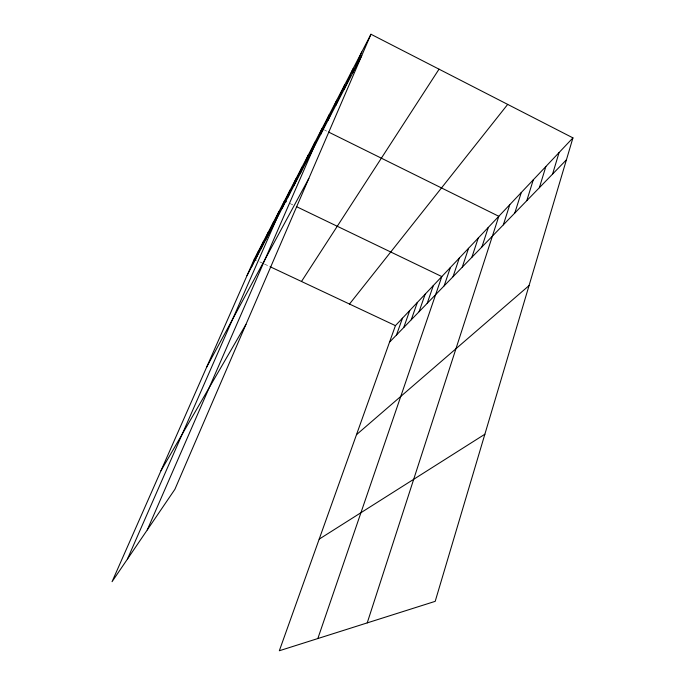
<?xml version="1.0" encoding="UTF-8"?>
<svg xmlns="http://www.w3.org/2000/svg" width="685" height="685" viewBox="0 0 685 685"><rect width="100%" height="100%" fill="white"/><g stroke="black" fill="none" stroke-linecap="round" stroke-linejoin="round"><path stroke-width="0.51" stroke-dasharray="3.42 2.57" d="M259.812 261.875L263.537 263.631M264.47 264.067L269.128 266.259M290.089 203.565L292.88 204.909M324.776 130.176L326.668 131.118"/><path stroke-width="1.03" d="M572.943 137.882L435.198 601.344L279.334 650.75L395.425 325.64L572.943 137.882L370.962 34.25L254.221 259.247L112.057 581.693L174.898 489.313L370.962 34.25M552.564 174.11L559.08 152.558M539.36 187.716L545.868 166.523M526.791 200.671L533.281 179.838M514.795 213.044L521.268 192.545M503.338 224.851L509.786 204.687M367.22 622.896L498.808 216.297L328.569 132.051M481.906 246.942L488.294 227.42M471.871 257.286L478.224 238.072M462.247 267.201L468.566 248.287M453.016 276.723L459.292 258.091M444.154 285.859L450.379 267.518M317.831 638.548L441.816 276.577L296.605 206.699M427.192 303.344L433.331 285.551M419.074 311.709L425.171 294.182M411.265 319.758L417.319 302.487M403.748 327.507L409.75 310.493M396.504 334.974L402.455 318.2M352.681 73.021L361.757 51.991M328.029 120.286L336.737 100.216M335.847 105.293L344.675 84.914M344.05 89.564L353.006 68.86M306.649 161.275L315.006 142.103M147.266 529.933L321.924 128.763L323.825 129.705M320.571 134.577L329.16 114.815M282.203 208.137L290.115 190.07M287.931 197.152L295.954 178.819M293.908 185.703L302.042 167.097M300.141 173.75L308.378 154.87M256.164 258.065L263.562 241.257M261.002 248.792L268.494 231.744M266.028 239.151L273.623 221.863M271.251 229.124L278.958 211.579M127.41 559.123L284.506 200.885L286.373 201.775M251.506 266.987L258.802 250.419M247.02 275.593L361.757 55.613M206.656 367.134L308.815 178.485M160.975 470.741L245.958 324.382M301.494 281.475L439.025 69.176M349.496 304.046L507.688 104.403M389.525 342.175L566.426 159.81M356.491 434.675L529.043 285.594M319.193 539.138L484.869 434.23M254.221 259.247L256.087 260.129M270.053 266.696L395.425 325.64"/></g></svg>
